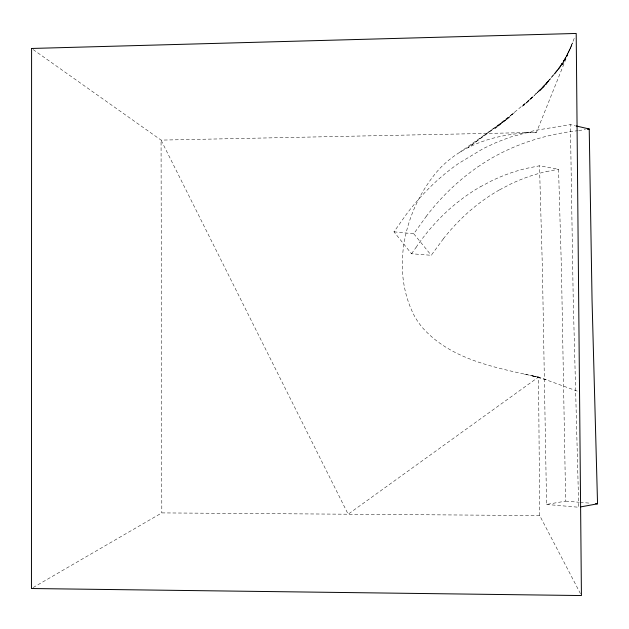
<?xml version="1.0" encoding="UTF-8"?>
<svg xmlns="http://www.w3.org/2000/svg" width="629" height="629" viewBox="0 0 629 629"><rect width="100%" height="100%" fill="white"/><g stroke="black" fill="none" stroke-linecap="round" stroke-linejoin="round"><path stroke-width="0.47" stroke-dasharray="3.15 2.36" d="M524.515 374.192L540.28 377.589C498.789 368.162 451.347 360.92 421.886 326.986A78.483 77.894 -10.1 0 1 414.723 316.584C389.634 269.047 404.903 207.625 439.388 168.871A104.807 103.651 -12.8 0 1 459.713 152.344C482.585 138.144 509.828 133.034 536.419 132.405L574.741 37.087M569.316 50.579L572.508 42.898L564.37 60.612L567.806 53.528M568.105 52.93L571.903 45.461L563.938 61.155L567.515 54.125L563.505 61.705L567.232 54.723L561.021 65.07L565.55 58.355L560.219 66.218M560.62 65.644L565.282 58.969L555.423 73.09L559.826 66.8L553.41 75.283L563.977 62.067L540.901 89.774L550.54 78.688L539.564 90.82L549.62 79.852L538.251 91.881L548.724 81.023L536.969 92.958L547.851 82.21L535.711 94.067L546.986 83.413L523.171 105.829L534.485 95.183M443.311 238.886L431.242 255.295L411.5 253.739L393.982 231.834L406.358 214.316A273.922 230.796 83.7 0 1 458.313 163.626L483.158 148.617L496.352 142.437L510.001 137.208L535.193 130.384L570.409 124.621L575.118 125.714M393.982 231.834L413.78 233.768L426.108 216.588M411.5 253.739L416.084 247.409M551.476 77.54L563.466 63.317M533.282 96.323L521.645 106.899L532.11 97.479L495.393 128.316L514.498 112.575L467.96 147.666L509.348 117.481L459.713 152.344M477.843 166.937C507.336 146.376 542.174 134.716 577.752 130.706M33.14 587.541L161.81 512.902L539.713 515.568L580.976 594.68M480.186 186.899L491.312 180.987A236.079 198.316 83.9 0 1 526.976 168.265L539.501 165.804L558.56 169.264L561.469 270.085L565.652 501.124L546.577 504.442L542.41 268.677L539.501 165.804M499.615 189.816L510.669 184.038A231.283 196.751 83.4 0 1 546.098 171.631M546.114 171.638L558.56 169.264M578.711 130.565L585.402 129.558M536.419 132.405L161.063 140.11L31.592 48.464M565.652 501.124L579.183 502.264M580.15 502.343L590.788 503.239M546.577 504.442L578.719 507.257L573.216 299.2L570.409 124.621M546.114 379.79L531.379 375.623L538.518 377.038L579.537 391.922M413.78 233.768L431.242 255.295M539.713 515.568L538.518 377.038L348.159 514.215L161.063 140.11L161.81 512.902M443.296 238.871A231.283 196.751 83.4 0 1 499.607 189.801M416.06 247.386A236.087 198.332 83.8 0 1 480.179 186.876M426.085 216.557A268.324 228.917 83.2 0 1 477.828 166.913"/><path stroke-width="0.94" d="M580.598 506.911L597.55 503.813L592.046 300.017L589.231 128.992L576.054 125.934M587.321 129.275L589.231 128.992M595.616 503.648L597.55 503.813M31.592 48.464L31.45 588.524L581.432 595.545L576.203 33.455L31.592 48.464"/></g></svg>
